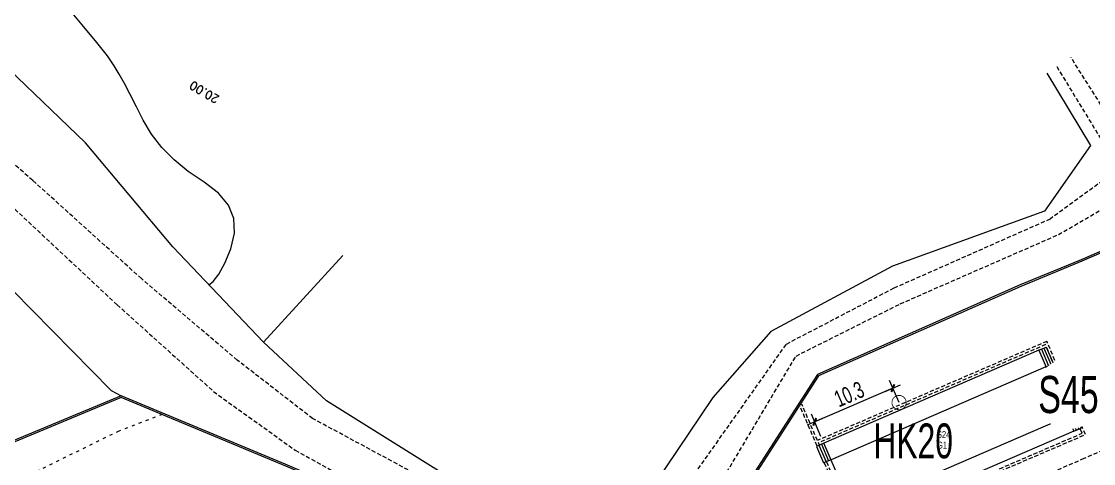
# Model space of a CAD drawing. Header units: inches. Extents: x 496359 to 501064, y 2374078 to 2377203.
# Drawn here: x 497285.7 to 497415.9, y 2376662.7 to 2376716.4 of the extents above; entities that cross this region are included whole.
import ezdxf
from ezdxf.enums import TextEntityAlignment as Align

# ---------------------------------------------------------------- set-up
doc = ezdxf.new("R2010")
doc.units = ezdxf.units.IN
doc.header["$MEASUREMENT"] = 0
doc.linetypes.add('ACAD_ISO03W100', pattern=[30, 12, -18])
doc.linetypes.add('DASHED', pattern=[0.75, 0.5, -0.25])
doc.layers.add('chu', color=6, linetype='Continuous')
doc.layers.add('MANH', color=147, linetype='Continuous')
for name, color, linetype, lineweight in [('EG Text2', 7, 'Continuous', 18), ('ISO', 252, 'Continuous', 20), ('LC Dim', 8, 'Continuous', 18), ('LC Net dam 1', 30, 'Continuous', 30), ('LC Net manh', 239, 'Continuous', 5), ('manh1', 67, 'Continuous', 13)]:
    doc.layers.add(name, color=color, linetype=linetype, lineweight=lineweight)
doc.styles.add('dien giai', font='', dxfattribs={"width": 0.8})
doc.styles.add('EG Hai', font='')
doc.styles.get("Standard").update_dxf_attribs({"font": 'vnsimli.shx', "height": 2})
doc.styles.add('style1', font='')
doc.styles.get('dien giai').set_extended_font_data('.VnArial NarrowH')
doc.styles.get('EG Hai').set_extended_font_data('.VnArial NarrowH')
doc.styles.get('style1').set_extended_font_data('.VnAvantH')
doc.dimstyles.new('DIM300', dxfattribs={"dimscale": 0.5, "dimtxt": 2, "dimasz": 0.007, "dimexe": 1, "dimexo": 0, "dimgap": 0.4, "dimtad": 1, "dimtoh": 1, "dimdec": 1, "dimzin": 1, "dimdsep": 46, "dimtxsty": 'dien giai', "dimblk": 'rowdim', "dimcen": 2.5, "dimclrd": 256, "dimclre": 256, "dimclrt": 2, "dimazin": 0, "dimtfac": 1, "dimtdec": 1, "dimtix": 1, "dimtmove": 2, "dimatfit": 0, "dimldrblk": 'dot leader', "dimfxl": 2, "dimtolj": 1, "dimtzin": 0, "dimlwd": -1, "dimlwe": -1, "dimarcsym": 1})

# ---------------------------------------------------------------- blocks, each defined once
blk = doc.blocks.new('Nền HT mới')
at = {"layer": 'MANH', "lineweight": 0, "elevation": -28.38}
for points in [[(587.58, 396.68), (576.56, 408.25), (565.98, 420.87), (552.45, 433.82), (545.47, 439.65), (534.2, 448.08), (522.05, 458.21), (507.62, 465.22), (499.18, 470.18)], [(494.67, 465.55), (501.94, 458.69), (511.73, 449.93), (522.84, 440), (535.93, 428.75), (543.69, 422.09), (549.92, 410.25), (569.09, 390.84), (570.31, 390.17)], [(682.72, 429.33), (688.05, 420.57), (682.45, 412.59), (663.97, 405.91), (649.22, 397.99), (642.18, 389.96), (635, 379.34), (623.08, 374.67), (610.14, 380.27), (595.24, 389.59), (587.58, 396.68), (597.22, 407.19)]]:
    blk.add_lwpolyline(points, dxfattribs=at)
at = {"layer": 'MANH', "color": 31, "linetype": 'DASHED', "lineweight": 0, "elevation": -28.38}
for points in [[(636.12, 375.34), (633.18, 372.53), (628.68, 372.63), (622.56, 372.83), (609.13, 379.05), (593.55, 387.42), (584.4, 394.51), (572.76, 404.4), (559.56, 416.32), (547.69, 426.57), (540.15, 432.89), (527.77, 444.23), (515.56, 454.48), (506.32, 462.85), (498.89, 468.98)], [(496.12, 465.96), (503.21, 459.55), (512.72, 451.04), (524.41, 440.99), (537.44, 429.7), (544.63, 423.4), (557.38, 412.82), (569.81, 401.22), (581.52, 390.7), (591.44, 383.57), (606.44, 375.31), (621.26, 369.58), (633.45, 364.07)]]:
    blk.add_lwpolyline(points, dxfattribs=at)
at = {"layer": 'MANH', "color": 4, "lineweight": 0, "elevation": -28.38}
for points in [[(757.38, 324), (747.08, 358.43), (737.02, 396.25), (743.94, 407.46), (751.11, 414.41), (756.41, 419.73), (748.14, 434.14), (724.17, 423.16), (706.08, 415.01), (686.91, 406.68), (679.5, 403.63), (654.86, 392.76), (639.66, 369.15), (637.68, 365.88)], [(757.19, 323.94), (746.89, 358.37), (736.81, 396.28), (743.79, 407.59), (750.97, 414.55), (756.16, 419.76), (748.05, 433.88), (724.26, 422.98), (706.16, 414.83), (686.99, 406.5), (679.58, 403.44), (654.99, 392.6), (639.82, 369.04), (637.87, 365.81)], [(633.09, 363.65), (631.92, 363.71), (590.31, 381.65), (570.31, 389.96), (546.37, 380.02), (500.83, 381.08), (469.76, 381.73), (437.99, 383.18), (433.69, 383.68), (421.23, 382.42), (376.21, 378.38), (371.61, 378.83)], [(633, 363.85), (631.98, 363.91), (590.23, 381.9), (570.31, 390.17), (546.33, 380.22), (500.83, 381.28), (469.77, 381.93), (438.01, 383.38), (433.69, 383.88), (421.21, 382.62), (376.22, 378.58), (371.63, 379.03)]]:
    blk.add_lwpolyline(points, dxfattribs=at)
at = {"layer": 'MANH', "color": 3, "linetype": 'DASHED', "lineweight": 0, "elevation": -28.38}
for points in [[(637.47, 372.55), (638.11, 371.25), (652.27, 395.01), (664.93, 401.34), (684.13, 409.74), (691.79, 414.17), (692.92, 419.79), (685.68, 431.22)], [(683.94, 430.13), (690.12, 420), (689.54, 416.29), (683.13, 411.63), (664.14, 403.23), (651.03, 396.41), (636.12, 375.34), (637.11, 373.29)], [(709.5, 392.19), (687.22, 382.56)], [(687.22, 382.56), (665.02, 372.93), (680.79, 336.35), (709.2, 347.84)]]:
    blk.add_lwpolyline(points, dxfattribs=at)
at = {"layer": 'MANH', "color": 5, "linetype": 'DASHED', "lineweight": 0, "elevation": -28.38}
for points in [[(677.11, 381.05), (687.41, 385.47), (682.74, 396.79), (654.87, 384.76)], [(686.04, 388.01), (682.58, 396.39), (654.99, 384.48)], [(654.84, 384.08), (652.7, 389.04)], [(654.87, 384.76), (652.97, 389.16)], [(676.99, 381.33), (687.02, 385.63), (686.78, 386.21)], [(655.12, 384.19), (654.99, 384.48)], [(658.31, 376.04), (655.71, 382.07)], [(658.58, 376.16), (655.98, 382.19)]]:
    blk.add_lwpolyline(points, dxfattribs=at)
at = {"layer": 'MANH', "color": 2, "lineweight": 0, "elevation": -28.38}
for points in [[(681.76, 395.7), (682.67, 396.09)], [(682.37, 395.96), (683.24, 393.95)], [(682.67, 396.09), (683.54, 394.08)], [(681.76, 395.7), (655.66, 384.43)], [(681.76, 395.7), (686, 385.88)], [(682.07, 395.83), (682.93, 393.82)], [(682.63, 393.69), (656.53, 382.42)], [(682.63, 393.69), (683.54, 394.08)], [(685.23, 387.66), (659.13, 376.4)], [(685.23, 387.66), (686.14, 388.06)], [(685.53, 387.8), (686.31, 386.01)], [(685.84, 387.93), (686.61, 386.14)], [(686.14, 388.06), (686.91, 386.27)], [(686, 385.88), (659.9, 374.61)], [(686, 385.88), (686.91, 386.27)], [(655.66, 384.43), (654.75, 384.04)], [(655.05, 384.17), (655.92, 382.16)], [(655.36, 384.3), (656.22, 382.29)], [(659.9, 374.61), (655.66, 384.43)], [(654.75, 384.04), (655.62, 382.03)], [(656.53, 382.42), (655.62, 382.03)]]:
    blk.add_lwpolyline(points, dxfattribs=at)
at = {"layer": 'MANH', "color": 2, "linetype": 'ACAD_ISO03W100', "lineweight": 0, "ltscale": 0.03, "elevation": -28.38}
blk.add_lwpolyline([(575.28, 387.9), (570.01, 385.9), (546.85, 374.52), (543.13, 366.07), (541.52, 354.73), (548.02, 345.3)], dxfattribs=at)
at = {"layer": 'manh1', "lineweight": 0, "elevation": -28.38}
blk.add_lwpolyline([(580.93, 403.66), (581.49, 404.05), (582.17, 404.94), (582.9, 406.28), (583.62, 408.02), (584.07, 409.9), (583.99, 411.68), (583.34, 413.31), (582.11, 414.78), (580.36, 416.12), (578.45, 417.42), (576.72, 418.82), (575.23, 420.32), (573.99, 421.92), (572.98, 423.61), (572.14, 425.26), (571.39, 426.75), (570.7, 428.07), (570.07, 429.21), (569.46, 430.23), (568.64, 431.42), (567.36, 433.07), (565.58, 435.21), (563.32, 437.85)], dxfattribs=at)
at = {"layer": 'chu', "color": 6, "lineweight": 0, "style": 'style1', "width": 0.7}
for s, p in [('s24', (669.38, 385.07, -28.38)), ('g1', (669.39, 383.77, -28.38))]:
    blk.add_text(s, height=0.85, rotation=359.2672, dxfattribs=at).set_placement(p)
at = {"layer": 'manh1', "lineweight": 0}
blk.add_text('20.00', height=1, rotation=149.4325, dxfattribs=at).set_placement((580.39, 427.01, -28.38), align=Align.MIDDLE)
blk = doc.blocks.new('rowdim')
blk.add_line((-200, 0), (200, 0))
at = {"const_width": 50}
blk.add_lwpolyline([(-71, -71), (71, 71)], dxfattribs=at)
blk = doc.blocks.new('*D362')
at = {"layer": 'Defpoints', "color": 0, "transparency": 16777216}
for p in [(497392.31, 2376670.13), (497382.06, 2376667.79), (497382.82, 2376666.03)]:
    blk.add_point(p, dxfattribs=at)
at = {"layer": 'LC Dim', "transparency": 16777216}
for p, q in [((497392.31, 2376670.13), (497391.15, 2376672.8)), ((497391.55, 2376671.88), (497382.06, 2376667.79)), ((497382.82, 2376666.03), (497381.66, 2376668.71))]:
    blk.add_line(p, q, dxfattribs=at)
at = {"layer": 'LC Dim', "transparency": 16777216, "xscale": 0.005, "yscale": 0.005, "zscale": 0.005}
for p, rotation in [((497391.55, 2376671.88), 23.34776385955412), ((497382.06, 2376667.79), 203.3477638595541)]:
    blk.add_blockref('rowdim', p, dxfattribs=dict(at, rotation=rotation))
at = {"layer": 'LC Dim', "color": 2, "transparency": 16777216, "insert": (497386.24, 2376671.14), "char_height": 2, "attachment_point": 5, "rotation": 23.3478, "style": 'dien giai'}
blk.add_mtext('\\A1;10.3', dxfattribs=at)
blk = doc.blocks.new('dot leader')
at = {"const_width": 50}
blk.add_lwpolyline([(-25, 0, 1), (25, 0, 1)], format="xyb", close=True, dxfattribs=at)

msp = doc.modelspace()

# ---------------------------------------------------------------- linework, layer by layer
at = {"layer": 'LC Net dam 1', "const_width": 0.1}
msp.add_lwpolyline([(497391.44, 2376670.13, 1), (497393.17, 2376670.13, 1)], format="xyb", close=True, dxfattribs=at)

# ---------------------------------------------------------------- block references
at = {"layer": 'LC Net manh'}
msp.add_blockref('Nền HT mới', (496727.52, 2376280.77, 2.92), dxfattribs=at)

# ---------------------------------------------------------------- texts
at = {"layer": 'EG Text2', "style": 'EG Hai', "width": 0.8}
msp.add_text('hk20', height=4.224, rotation=0, dxfattribs=at).set_placement((497394.01, 2376665.48, -52.46), align=Align.MIDDLE_CENTER)

# ---------------------------------------------------------------- dimensions: what is measured, and where the dimension line sits
at = {"layer": 'LC Dim'}
dim = msp.add_aligned_dim(p1=(497392.31, 2376670.13, -25.45), p2=(497382.82, 2376666.03, -25.45), distance=-1.91, dimstyle='DIM300', override={"dimscale": 1, "dimasz": 0.005, "dimpost": ''}, dxfattribs=at)
dim.commit()
dim.dimension.update_dxf_attribs({"geometry": '*D362', "text_midpoint": (497386.24, 2376671.14, -25.45)})

# ---------------------------------------------------------------- next in the draw order: wipeouts: each hides what was drawn before it
at = {"ltscale": 500}
msp.add_wipeout([(497409.97, 2376668.17), (497409.5, 2376668.72), (497409.25, 2376669.12), (497409.01, 2376669.61), (497408.84, 2376670.14), (497408.75, 2376670.63), (497408.72, 2376671.07), (497408.74, 2376671.6), (497408.8, 2376672.01), (497408.96, 2376672.58), (497409.08, 2376672.89), (497409.31, 2376673.33), (497409.57, 2376673.72), (497409.95, 2376674.16), (497410.36, 2376674.52), (497410.83, 2376674.84), (497411.28, 2376675.07), (497411.72, 2376675.23), (497412.11, 2376675.33), (497412.62, 2376675.4), (497413.05, 2376675.41), (497413.47, 2376675.38), (497414, 2376675.28), (497414.42, 2376675.15), (497414.8, 2376674.99), (497415.39, 2376674.64), (497415.65, 2376674.45), (497415.95, 2376674.18), (497416.2, 2376673.9), (497416.46, 2376673.55), (497416.71, 2376673.14), (497416.87, 2376672.8), (497417, 2376672.45), (497417.11, 2376671.99), (497417.17, 2376671.59), (497417.19, 2376671.01), (497417.13, 2376670.46), (497417.04, 2376670.03), (497416.92, 2376669.68), (497416.72, 2376669.23), (497416.5, 2376668.85), (497416.3, 2376668.57), (497415.96, 2376668.18), (497415.7, 2376667.94), (497415.29, 2376667.63), (497415.01, 2376667.46), (497414.76, 2376667.34), (497414.45, 2376667.21), (497414.11, 2376667.09), (497413.77, 2376667.01), (497413.43, 2376666.96), (497413.07, 2376666.94), (497412.79, 2376666.94), (497412.35, 2376666.98), (497411.99, 2376667.05), (497411.58, 2376667.16), (497411.19, 2376667.32), (497410.71, 2376667.58), (497410.49, 2376667.72), (497410.19, 2376667.96)], dxfattribs=at).translate(0, 0, -292.38).dxf.layer = 'ISO'

# ---------------------------------------------------------------- next in the draw order: texts
at = {"layer": 'EG Text2', "style": 'EG Hai', "width": 0.8}
msp.add_text('s45', height=4.5, rotation=0, dxfattribs=at).set_placement((497412.88, 2376671.11, -292.38), align=Align.MIDDLE_CENTER)

doc.saveas('drawing.dxf')
